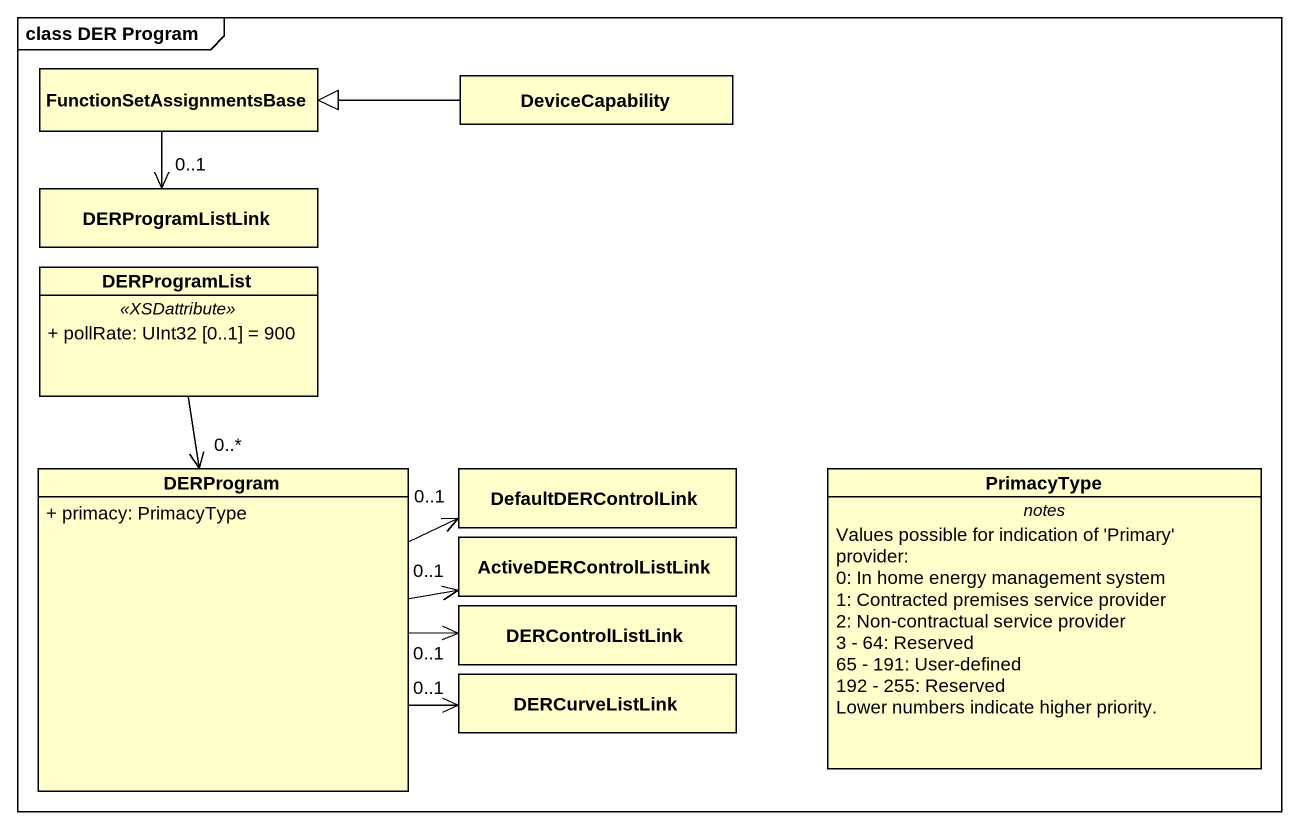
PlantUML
@startuml
mainframe class DER Program
hide circle
hide empty members
skinparam classAttributeIconSize 0
class FunctionSetAssignmentsBase
class DeviceCapability
class DERProgramListLink
class DERProgramList {
  .. <<XSDattribute>> ..
  + pollRate: UInt32 [0..1] = 900
}
class DERProgram {
  + primacy: PrimacyType
}
class ActiveDERControlListLink
class DefaultDERControlLink
class PrimacyType {
  -- notes --
  Values possible for indication of 'Primary' provider:
  0: In home energy management system
  1: Contracted premises service provider
  2: Non-contractual service provider
  3 - 64: Reserved
  65 - 191: User-defined
  192 - 255: Reserved
  Lower numbers indicate higher priority.
}
class DERControlListLink
class DERCurveListLink
FunctionSetAssignmentsBase --> "0..1" DERProgramListLink
DeviceCapability -left-|> FunctionSetAssignmentsBase
DERProgramList --> "0..*" DERProgram
DERProgram -right-> "0..1" ActiveDERControlListLink
DERProgram -right-> "0..1" DefaultDERControlLink
DERProgram -right-> "0..1" DERControlListLink
DERProgram -right-> "0..1" DERCurveListLink
@enduml
